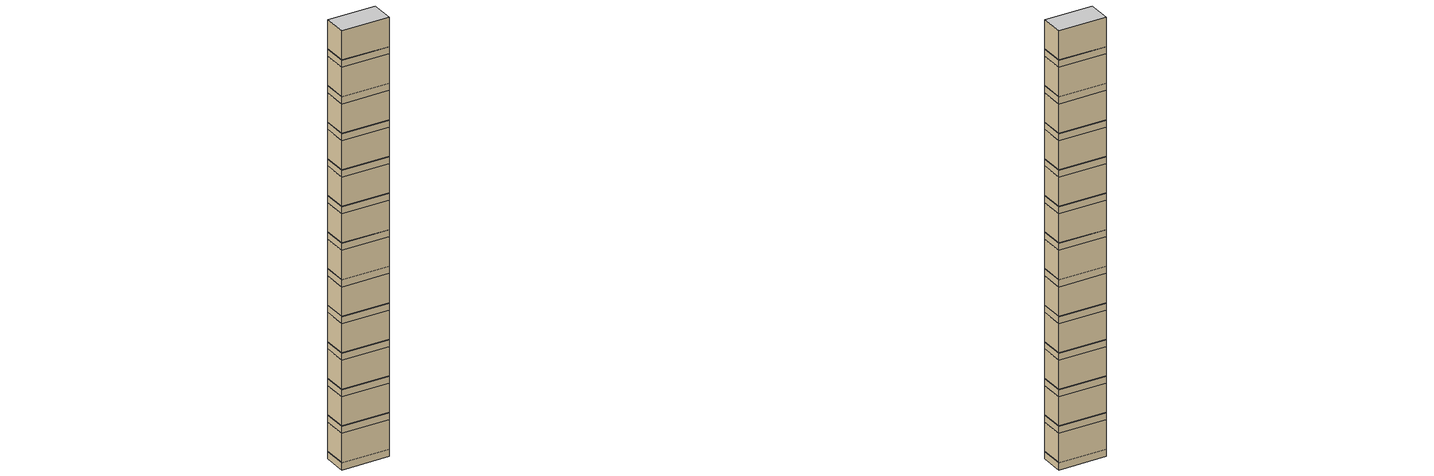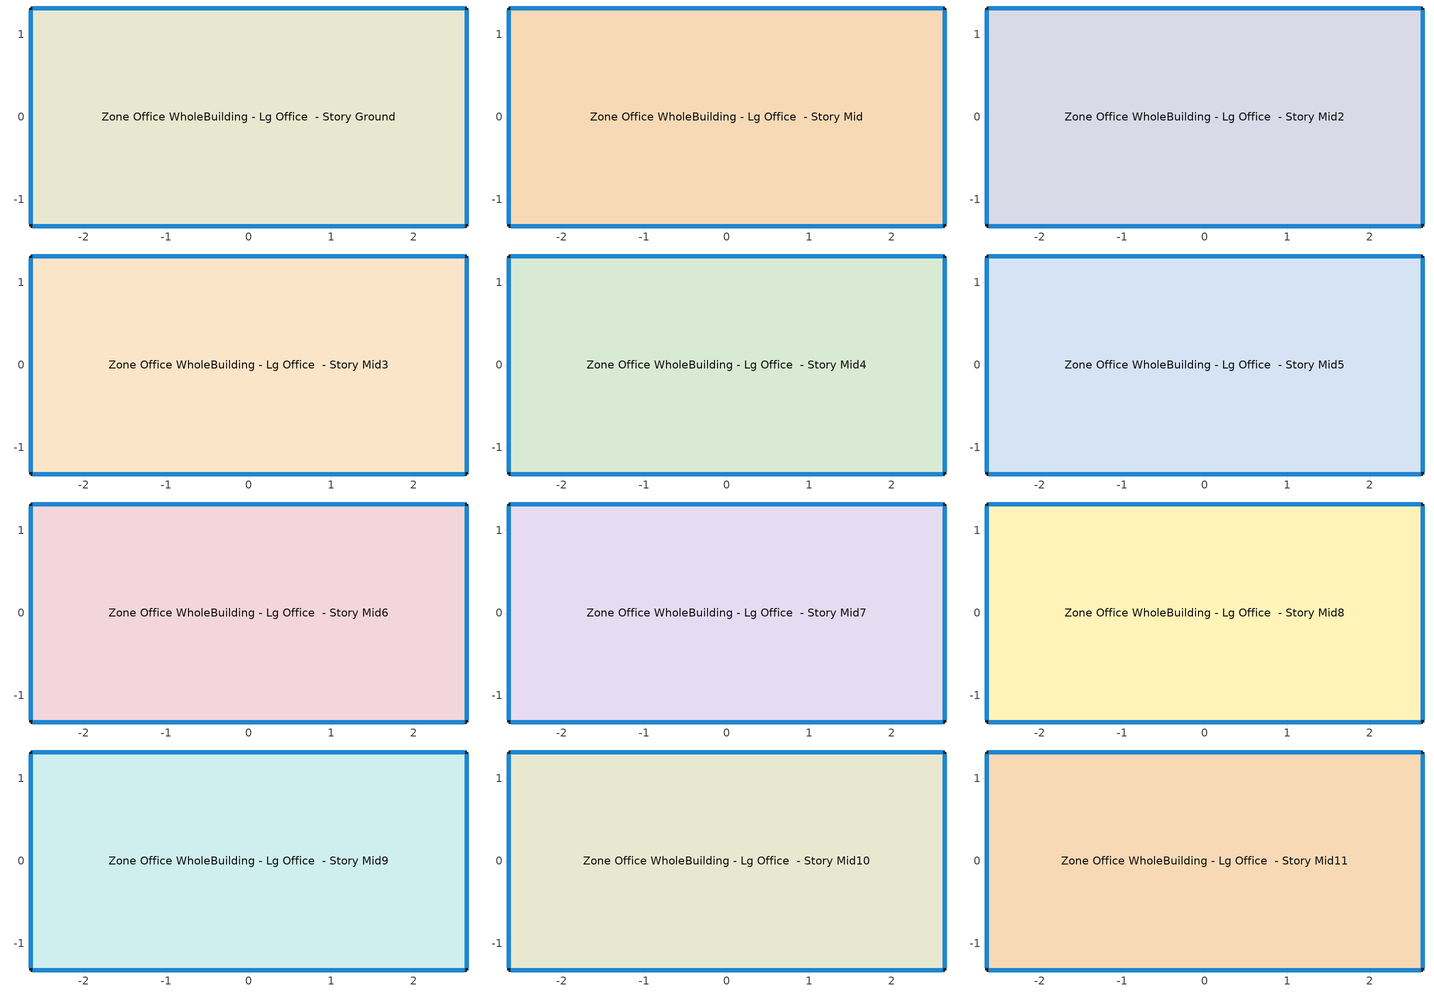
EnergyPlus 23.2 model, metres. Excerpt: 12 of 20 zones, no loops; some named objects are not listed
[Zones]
Zone Office WholeBuilding - Lg Office  - Story Ground
 floor ground (Foundation F 126 Perim 1584 Area 1394): -2.64,-1.32 -2.64,1.32 2.64,1.32 2.64,-1.32 z0
 wall outside (Typical Insulated Steel Framed Exterior Wall R-4.44): -2.64,1.32 -2.64,-1.32 2.64,-1.32 2.64,1.32 -2.64,1.32 z0:3.96
 window (Window U-0.91 SHGC 0.68): -2.64,1.29 -2.64,-1.29 / 2.61,1.32 -2.61,1.32 / 2.64,-1.29 2.64,1.29 / -2.61,-1.32 2.61,-1.32 z0.76:0.8
 ceiling adiabatic (Typical Interior Ceiling): 2.64,-1.32 2.64,1.32 -2.64,1.32 -2.64,-1.32 z3.96
Zone Office WholeBuilding - Lg Office  - Story Mid
 floor adiabatic (Typical Interior Floor): -2.64,-1.32 -2.64,1.32 2.64,1.32 2.64,-1.32 z3.96
 wall outside (Typical Insulated Steel Framed Exterior Wall R-4.44): 2.64,-1.32 2.64,1.32 -2.64,1.32 -2.64,-1.32 2.64,-1.32 z3.96:7.92
 window (Window U-0.91 SHGC 0.68): 2.64,-1.29 2.64,1.29 / -2.61,-1.32 2.61,-1.32 / -2.64,1.29 -2.64,-1.29 / 2.61,1.32 -2.61,1.32 z4.72:4.76
 ceiling adiabatic (Typical Interior Ceiling): 2.64,-1.32 2.64,1.32 -2.64,1.32 -2.64,-1.32 z7.92
Zone Office WholeBuilding - Lg Office  - Story Mid2
 floor adiabatic (Typical Interior Floor): -2.64,-1.32 -2.64,1.32 2.64,1.32 2.64,-1.32 z7.92
 wall outside (Typical Insulated Steel Framed Exterior Wall R-4.44): -2.64,1.32 -2.64,-1.32 2.64,-1.32 2.64,1.32 -2.64,1.32 z7.92:11.89
 window (Window U-0.91 SHGC 0.68): -2.64,1.29 -2.64,-1.29 / 2.61,1.32 -2.61,1.32 / 2.64,-1.29 2.64,1.29 / -2.61,-1.32 2.61,-1.32 z8.69:8.73
 ceiling adiabatic (Typical Interior Ceiling): 2.64,-1.32 2.64,1.32 -2.64,1.32 -2.64,-1.32 z11.89
Zone Office WholeBuilding - Lg Office  - Story Mid3
 floor adiabatic (Typical Interior Floor): -2.64,-1.32 -2.64,1.32 2.64,1.32 2.64,-1.32 z11.89
 wall outside (Typical Insulated Steel Framed Exterior Wall R-4.44): -2.64,1.32 -2.64,-1.32 2.64,-1.32 2.64,1.32 -2.64,1.32 z11.89:15.85
 window (Window U-0.91 SHGC 0.68): -2.64,1.29 -2.64,-1.29 / 2.61,1.32 -2.61,1.32 / 2.64,-1.29 2.64,1.29 / -2.61,-1.32 2.61,-1.32 z12.65:12.69
 ceiling adiabatic (Typical Interior Ceiling): 2.64,-1.32 2.64,1.32 -2.64,1.32 -2.64,-1.32 z15.85
Zone Office WholeBuilding - Lg Office  - Story Mid4
 floor adiabatic (Typical Interior Floor): -2.64,-1.32 -2.64,1.32 2.64,1.32 2.64,-1.32 z15.85
 wall outside (Typical Insulated Steel Framed Exterior Wall R-4.44): -2.64,1.32 -2.64,-1.32 2.64,-1.32 2.64,1.32 -2.64,1.32 z15.85:19.81
 window (Window U-0.91 SHGC 0.68): -2.64,1.29 -2.64,-1.29 / 2.61,1.32 -2.61,1.32 / 2.64,-1.29 2.64,1.29 / -2.61,-1.32 2.61,-1.32 z16.61:16.65
 ceiling adiabatic (Typical Interior Ceiling): 2.64,-1.32 2.64,1.32 -2.64,1.32 -2.64,-1.32 z19.81
Zone Office WholeBuilding - Lg Office  - Story Mid5
 floor adiabatic (Typical Interior Floor): -2.64,-1.32 -2.64,1.32 2.64,1.32 2.64,-1.32 z19.81
 wall outside (Typical Insulated Steel Framed Exterior Wall R-4.44): -2.64,1.32 -2.64,-1.32 2.64,-1.32 2.64,1.32 -2.64,1.32 z19.81:23.77
 window (Window U-0.91 SHGC 0.68): -2.64,1.29 -2.64,-1.29 / 2.61,1.32 -2.61,1.32 / 2.64,-1.29 2.64,1.29 / -2.61,-1.32 2.61,-1.32 z20.57:20.61
 ceiling adiabatic (Typical Interior Ceiling): 2.64,-1.32 2.64,1.32 -2.64,1.32 -2.64,-1.32 z23.77
Zone Office WholeBuilding - Lg Office  - Story Mid6
 floor adiabatic (Typical Interior Floor): -2.64,-1.32 -2.64,1.32 2.64,1.32 2.64,-1.32 z23.77
 wall outside (Typical Insulated Steel Framed Exterior Wall R-4.44): -2.64,1.32 -2.64,-1.32 2.64,-1.32 2.64,1.32 -2.64,1.32 z23.77:27.74
 window (Window U-0.91 SHGC 0.68): -2.64,1.29 -2.64,-1.29 / 2.61,1.32 -2.61,1.32 / 2.64,-1.29 2.64,1.29 / -2.61,-1.32 2.61,-1.32 z24.54:24.58
 ceiling adiabatic (Typical Interior Ceiling): 2.64,-1.32 2.64,1.32 -2.64,1.32 -2.64,-1.32 z27.74
Zone Office WholeBuilding - Lg Office  - Story Mid7
 floor adiabatic (Typical Interior Floor): -2.64,-1.32 -2.64,1.32 2.64,1.32 2.64,-1.32 z27.74
 wall outside (Typical Insulated Steel Framed Exterior Wall R-4.44): -2.64,1.32 -2.64,-1.32 2.64,-1.32 2.64,1.32 -2.64,1.32 z27.74:31.7
 window (Window U-0.91 SHGC 0.68): -2.64,1.29 -2.64,-1.29 / 2.61,1.32 -2.61,1.32 / 2.64,-1.29 2.64,1.29 / -2.61,-1.32 2.61,-1.32 z28.5:28.54
 ceiling adiabatic (Typical Interior Ceiling): 2.64,-1.32 2.64,1.32 -2.64,1.32 -2.64,-1.32 z31.7
Zone Office WholeBuilding - Lg Office  - Story Mid8
 floor adiabatic (Typical Interior Floor): -2.64,-1.32 -2.64,1.32 2.64,1.32 2.64,-1.32 z31.7
 wall outside (Typical Insulated Steel Framed Exterior Wall R-4.44): -2.64,1.32 -2.64,-1.32 2.64,-1.32 2.64,1.32 -2.64,1.32 z31.7:35.66
 window (Window U-0.91 SHGC 0.68): -2.64,1.29 -2.64,-1.29 / 2.61,1.32 -2.61,1.32 / 2.64,-1.29 2.64,1.29 / -2.61,-1.32 2.61,-1.32 z32.46:32.5
 ceiling adiabatic (Typical Interior Ceiling): 2.64,-1.32 2.64,1.32 -2.64,1.32 -2.64,-1.32 z35.66
Zone Office WholeBuilding - Lg Office  - Story Mid9
 floor adiabatic (Typical Interior Floor): -2.64,-1.32 -2.64,1.32 2.64,1.32 2.64,-1.32 z35.66
 wall outside (Typical Insulated Steel Framed Exterior Wall R-4.44): -2.64,1.32 -2.64,-1.32 2.64,-1.32 2.64,1.32 -2.64,1.32 z35.66:39.62
 window (Window U-0.91 SHGC 0.68): -2.64,1.29 -2.64,-1.29 / 2.61,1.32 -2.61,1.32 / 2.64,-1.29 2.64,1.29 / -2.61,-1.32 2.61,-1.32 z36.42:36.46
 ceiling adiabatic (Typical Interior Ceiling): 2.64,-1.32 2.64,1.32 -2.64,1.32 -2.64,-1.32 z39.62
Zone Office WholeBuilding - Lg Office  - Story Mid10
 floor adiabatic (Typical Interior Floor): -2.64,-1.32 -2.64,1.32 2.64,1.32 2.64,-1.32 z39.62
 wall outside (Typical Insulated Steel Framed Exterior Wall R-4.44): -2.64,1.32 -2.64,-1.32 2.64,-1.32 2.64,1.32 -2.64,1.32 z39.62:43.59
 window (Window U-0.91 SHGC 0.68): -2.64,1.29 -2.64,-1.29 / 2.61,1.32 -2.61,1.32 / 2.64,-1.29 2.64,1.29 / -2.61,-1.32 2.61,-1.32 z40.39:40.43
 ceiling adiabatic (Typical Interior Ceiling): 2.64,-1.32 2.64,1.32 -2.64,1.32 -2.64,-1.32 z43.59
Zone Office WholeBuilding - Lg Office  - Story Mid11
 floor adiabatic (Typical Interior Floor): -2.64,-1.32 -2.64,1.32 2.64,1.32 2.64,-1.32 z43.59
 wall outside (Typical Insulated Steel Framed Exterior Wall R-4.44): -2.64,1.32 -2.64,-1.32 2.64,-1.32 2.64,1.32 -2.64,1.32 z43.59:47.55
 window (Window U-0.91 SHGC 0.68): -2.64,1.29 -2.64,-1.29 / 2.61,1.32 -2.61,1.32 / 2.64,-1.29 2.64,1.29 / -2.61,-1.32 2.61,-1.32 z44.35:44.39
 ceiling adiabatic (Typical Interior Ceiling): 2.64,-1.32 2.64,1.32 -2.64,1.32 -2.64,-1.32 z47.55
[Building]
ComStock DOE Ref Pre-1980|LargeOffice: North Axis {deg}=90; Terrain=City
[Site:Location]
Oconee Co Rgnl_SC_USA: Latitude {deg}=34.67; Longitude {deg}=-82.89; Time Zone {hr}=-5; Elevation {m}=272
[Site:GroundTemperature:FCfactorMethod]
January Ground Temperature {C}=16; February Ground Temperature {C}=11.9; March Ground Temperature {C}=7.7; April Ground Temperature {C}=4; May Ground Temperature {C}=7.9; June Ground Temperature {C}=13.8; July Ground Temperature {C}=17.2; August Ground Temperature {C}=20.8; September Ground Temperature {C}=24.8; October Ground Temperature {C}=26.1; November Ground Temperature {C}=26.5; December Ground Temperature {C}=22.5
[Site:WaterMainsTemperature]
Calculation Method=Correlation; Annual Average Outdoor Air Temperature {C}=16.3792; Maximum Difference In Monthly Average Outdoor Air Temperatures {deltaC}=21.23
[SizingPeriod:DesignDay] Month=7; Day of Month=21; Day Type=SummerDesignDay; Daily Dry-Bulb Temperature Range {deltaC}=9.9; Dry-Bulb Temperature Range Modifier Type=DefaultMultipliers; Barometric Pressure {Pa}=98100; Wind Speed {m/s}=2.8; Wind Direction {deg}=260; Rain Indicator=No; Snow Indicator=No; Daylight Saving Time Indicator=No; Solar Model Indicator=ASHRAETau; ASHRAE Clear Sky Optical Depth for Beam Irradiance (taub)=0.456; ASHRAE Clear Sky Optical Depth for Diffuse Irradiance (taud)=2.141; Begin Environment Reset Mode=FullResetAtBeginEnvironment
Name | Maximum Dry-Bulb Temperature {C} | Humidity Condition Type | Wetbulb or DewPoint at Maximum Dry-Bulb {C}
Oconee Co Rgnl Ann Clg .4% Condns DB=>MWB 1 | 34.1 | Wetbulb | 22.8
Oconee Co Rgnl Ann Clg .4% Condns WB=>MDB 1 | 31.3 | Wetbulb | 25.2
Oconee Co Rgnl Ann Clg 1% Condns DB=>MWB 1 | 33 | Wetbulb | 22.9
Oconee Co Rgnl Ann Clg 2% Condns DP=>MDB 1 | 26.5 | Dewpoint | 22.5
[Material] Thermal Absorptance=0.9; Solar Absorptance=0.7; Visible Absorptance=0.7
Name | Roughness | Thickness {m} | Conductivity {W/m-K} | Density {kg/m3} | Specific Heat {J/kg-K}
100mm Normalweight concrete floor | MediumRough | 0.1016 | 2.31045 | 2322 | 832.557
25mm Stucco | Smooth | 0.0254 | 0.72 | 1856 | 840
5/8 in. Gypsum Board | MediumSmooth | 0.0159 | 0.16 | 800 | 1090
Std Wood 6inch 1 | MediumSmooth | 0.15 | 0.12 | 540 | 1210
[Material:NoMass] Roughness=Smooth; Thermal Absorptance=0.9; Solar Absorptance=0.7
Name | Thermal Resistance {m2-K/W} | Visible Absorptance
CP02 CARPET PAD | 0.21648 | 0.8
Typical Insulation R-2.27 | 0.39899 | 0.7
[WindowMaterial:SimpleGlazingSystem]
Simple Glazing Single - No LowE - Clear - Wood: U-Factor {W/m2-K}=5.16722; Solar Heat Gain Coefficient=0.683; Visible Transmittance=0.723
[Construction]
InteriorFurnishings 1: Std Wood 6inch 1
Typical Insulated Steel Framed Exterior Wall R-4.44: 25mm Stucco, 5/8 in. Gypsum Board, Typical Insulation R-2.27, 5/8 in. Gypsum Board
Typical Interior Ceiling: CP02 CARPET PAD, 100mm Normalweight concrete floor
Typical Interior Floor: 100mm Normalweight concrete floor, CP02 CARPET PAD
Window U-0.91 SHGC 0.68: Simple Glazing Single - No LowE - Clear - Wood
[Construction:FfactorGroundFloor]
Foundation F 126 Perim 1584 Area 1394: F-Factor {W/m-K}=1.26344; Area {m2}=13.9355; PerimeterExposed {m}=15.8379
[Zone] Multiplier=1; Part of Total Floor Area=Yes
Zone Office WholeBuilding - Lg Office  - Story Ground; Zone Office WholeBuilding - Lg Office  - Story Mid; Zone Office WholeBuilding - Lg Office  - Story Mid10; Zone Office WholeBuilding - Lg Office  - Story Mid11; Zone Office WholeBuilding - Lg Office  - Story Mid2; Zone Office WholeBuilding - Lg Office  - Story Mid3; Zone Office WholeBuilding - Lg Office  - Story Mid4; Zone Office WholeBuilding - Lg Office  - Story Mid5; Zone Office WholeBuilding - Lg Office  - Story Mid6; Zone Office WholeBuilding - Lg Office  - Story Mid7; Zone Office WholeBuilding - Lg Office  - Story Mid8; Zone Office WholeBuilding - Lg Office  - Story Mid9
[Space] Space Type=Office WholeBuilding - Lg Office - ComStock DOE Ref Pre-1980
Name | Zone
Office WholeBuilding - Lg Office  - Story Ground | Zone Office WholeBuilding - Lg Office  - Story Ground
Office WholeBuilding - Lg Office  - Story Mid | Zone Office WholeBuilding - Lg Office  - Story Mid
Office WholeBuilding - Lg Office  - Story Mid10 | Zone Office WholeBuilding - Lg Office  - Story Mid10
Office WholeBuilding - Lg Office  - Story Mid11 | Zone Office WholeBuilding - Lg Office  - Story Mid11
Office WholeBuilding - Lg Office  - Story Mid2 | Zone Office WholeBuilding - Lg Office  - Story Mid2
Office WholeBuilding - Lg Office  - Story Mid3 | Zone Office WholeBuilding - Lg Office  - Story Mid3
Office WholeBuilding - Lg Office  - Story Mid4 | Zone Office WholeBuilding - Lg Office  - Story Mid4
Office WholeBuilding - Lg Office  - Story Mid5 | Zone Office WholeBuilding - Lg Office  - Story Mid5
Office WholeBuilding - Lg Office  - Story Mid6 | Zone Office WholeBuilding - Lg Office  - Story Mid6
Office WholeBuilding - Lg Office  - Story Mid7 | Zone Office WholeBuilding - Lg Office  - Story Mid7
Office WholeBuilding - Lg Office  - Story Mid8 | Zone Office WholeBuilding - Lg Office  - Story Mid8
Office WholeBuilding - Lg Office  - Story Mid9 | Zone Office WholeBuilding - Lg Office  - Story Mid9
[SpaceList]
Office WholeBuilding - Lg Office - ComStock DOE Ref Pre-1980: Office WholeBuilding - Lg Office  - Story Mid, Office WholeBuilding - Lg Office  - Story Mid3, Office WholeBuilding - Lg Office  - Story Mid4, Office WholeBuilding - Lg Office  - Story Mid5, Office WholeBuilding - Lg Office  - Story Mid16, Office WholeBuilding - Lg Office  - Story Ground, Office WholeBuilding - Lg Office  - Story Mid18, Office WholeBuilding - Lg Office  - Story Mid17, Office WholeBuilding - Lg Office  - Story Mid2, Office WholeBuilding - Lg Office  - Story Mid11, Office WholeBuilding - Lg Office  - Story Mid15, Office WholeBuilding - Lg Office  - Story Mid14, Office WholeBuilding - Lg Office  - Story Mid13, Office WholeBuilding - Lg Office  - Story Mid12, Office WholeBuilding - Lg Office  - Story Mid10, Office WholeBuilding - Lg Office  - Story Mid9, Office WholeBuilding - Lg Office  - Story Mid8, Office WholeBuilding - Lg Office  - Story Mid6, Office WholeBuilding - Lg Office  - Story Top, Office WholeBuilding - Lg Office  - Story Mid7
[Lights] Zone or ZoneList or Space or SpaceList=Office WholeBuilding - Lg Office - ComStock DOE Ref Pre-1980; Schedule=Office BLDG_LIGHT_EndUseData BPR Adjusted; Design Level Calculation Method=Watts/Area; Return Air Fraction=0; Fraction Visible=0.2; Fraction Replaceable=1
Name | Watts per Zone Floor Area {W/m2} | Fraction Radiant
Office WholeBuilding - Lg Office - ComStock DOE Ref Pre-1980 General Lighting | 4.61388 | 0.365
Office WholeBuilding - Lg Office - ComStock DOE Ref Pre-1980 Wall Wash Lighting | 1.07152 | 0.165
[People]
Office WholeBuilding - Lg Office People: Zone or ZoneList or Space or SpaceList=Office WholeBuilding - Lg Office - ComStock DOE Ref Pre-1980; Number of People Schedule=Large Office Bldg Occ; Number of People Calculation Method=People/Area; People per Floor Area {person/m2}=0.0538196; Fraction Radiant=0.3; Activity Level Schedule=Large Office Activity; Work Efficiency Schedule=Work Efficiency Schedule; Clothing Insulation Schedule=Clothing Schedule; Air Velocity Schedule=Air Velocity Schedule
[ElectricEquipment] Fraction Latent=0
Name | Zone or ZoneList or Space or SpaceList | Schedule | Design Level Calculation Method | Watts per Zone Floor Area {W/m2} | Fraction Radiant | Fraction Lost | Design Level {W}
Office WholeBuilding - Lg Office Elec Equip | Office WholeBuilding - Lg Office - ComStock DOE Ref Pre-1980 | Office BLDG_EQUIP_EndUseData BPR Adjusted | Watts/Area | 10.7639 | 0.5 | 0
2 Elevator Lift Motors | Office WholeBuilding - Lg Office  - Story Ground | Elevator Schedule 1 | EquipmentLevel |  | 0 | 1 | 37074
[InternalMass] Construction=InteriorFurnishings 1; Surface Area {m2}=27.8709
Name | Zone or ZoneList | Space or SpaceList
Office WholeBuilding - Lg Office  - Story Ground Mass | Zone Office WholeBuilding - Lg Office  - Story Ground | Office WholeBuilding - Lg Office  - Story Ground
Office WholeBuilding - Lg Office  - Story Mid Mass | Zone Office WholeBuilding - Lg Office  - Story Mid | Office WholeBuilding - Lg Office  - Story Mid
Office WholeBuilding - Lg Office  - Story Mid10 Mass | Zone Office WholeBuilding - Lg Office  - Story Mid10 | Office WholeBuilding - Lg Office  - Story Mid10
Office WholeBuilding - Lg Office  - Story Mid11 Mass | Zone Office WholeBuilding - Lg Office  - Story Mid11 | Office WholeBuilding - Lg Office  - Story Mid11
Office WholeBuilding - Lg Office  - Story Mid2 Mass | Zone Office WholeBuilding - Lg Office  - Story Mid2 | Office WholeBuilding - Lg Office  - Story Mid2
Office WholeBuilding - Lg Office  - Story Mid3 Mass | Zone Office WholeBuilding - Lg Office  - Story Mid3 | Office WholeBuilding - Lg Office  - Story Mid3
Office WholeBuilding - Lg Office  - Story Mid4 Mass | Zone Office WholeBuilding - Lg Office  - Story Mid4 | Office WholeBuilding - Lg Office  - Story Mid4
Office WholeBuilding - Lg Office  - Story Mid5 Mass | Zone Office WholeBuilding - Lg Office  - Story Mid5 | Office WholeBuilding - Lg Office  - Story Mid5
Office WholeBuilding - Lg Office  - Story Mid6 Mass | Zone Office WholeBuilding - Lg Office  - Story Mid6 | Office WholeBuilding - Lg Office  - Story Mid6
Office WholeBuilding - Lg Office  - Story Mid7 Mass | Zone Office WholeBuilding - Lg Office  - Story Mid7 | Office WholeBuilding - Lg Office  - Story Mid7
Office WholeBuilding - Lg Office  - Story Mid8 Mass | Zone Office WholeBuilding - Lg Office  - Story Mid8 | Office WholeBuilding - Lg Office  - Story Mid8
Office WholeBuilding - Lg Office  - Story Mid9 Mass | Zone Office WholeBuilding - Lg Office  - Story Mid9 | Office WholeBuilding - Lg Office  - Story Mid9
[ZoneInfiltration:DesignFlowRate] Design Flow Rate Calculation Method=Flow/ExteriorArea; Flow Rate per Exterior Surface Area {m3/s-m2}=0.00309962; Velocity Term Coefficient=0
Name | Zone or ZoneList or Space or SpaceList | Schedule | Constant Term Coefficient | Temperature Term Coefficient | Velocity Squared Term Coefficient
Office WholeBuilding - Lg Office  - Story Ground HVAC Off Infiltration | Office WholeBuilding - Lg Office  - Story Ground | Infiltration HVAC Off Schedule | 0 | 0.0179 | 0.1473
Office WholeBuilding - Lg Office  - Story Ground HVAC On Infiltration | Office WholeBuilding - Lg Office  - Story Ground | Infiltration HVAC On Schedule | 0.0209 | 0.0064 | 0.1297
Office WholeBuilding - Lg Office  - Story Mid HVAC Off Infiltration | Office WholeBuilding - Lg Office  - Story Mid | Infiltration HVAC Off Schedule | 0 | 0.0179 | 0.1473
Office WholeBuilding - Lg Office  - Story Mid HVAC On Infiltration | Office WholeBuilding - Lg Office  - Story Mid | Infiltration HVAC On Schedule | 0.0209 | 0.0064 | 0.1297
Office WholeBuilding - Lg Office  - Story Mid10 HVAC Off Infiltration | Office WholeBuilding - Lg Office  - Story Mid10 | Infiltration HVAC Off Schedule | 0 | 0.0179 | 0.1473
Office WholeBuilding - Lg Office  - Story Mid10 HVAC On Infiltration | Office WholeBuilding - Lg Office  - Story Mid10 | Infiltration HVAC On Schedule | 0.0209 | 0.0064 | 0.1297
Office WholeBuilding - Lg Office  - Story Mid11 HVAC Off Infiltration | Office WholeBuilding - Lg Office  - Story Mid11 | Infiltration HVAC Off Schedule | 0 | 0.0179 | 0.1473
Office WholeBuilding - Lg Office  - Story Mid11 HVAC On Infiltration | Office WholeBuilding - Lg Office  - Story Mid11 | Infiltration HVAC On Schedule | 0.0209 | 0.0064 | 0.1297
Office WholeBuilding - Lg Office  - Story Mid2 HVAC Off Infiltration | Office WholeBuilding - Lg Office  - Story Mid2 | Infiltration HVAC Off Schedule | 0 | 0.0179 | 0.1473
Office WholeBuilding - Lg Office  - Story Mid2 HVAC On Infiltration | Office WholeBuilding - Lg Office  - Story Mid2 | Infiltration HVAC On Schedule | 0.0209 | 0.0064 | 0.1297
Office WholeBuilding - Lg Office  - Story Mid3 HVAC Off Infiltration | Office WholeBuilding - Lg Office  - Story Mid3 | Infiltration HVAC Off Schedule | 0 | 0.0179 | 0.1473
Office WholeBuilding - Lg Office  - Story Mid3 HVAC On Infiltration | Office WholeBuilding - Lg Office  - Story Mid3 | Infiltration HVAC On Schedule | 0.0209 | 0.0064 | 0.1297
Office WholeBuilding - Lg Office  - Story Mid4 HVAC Off Infiltration | Office WholeBuilding - Lg Office  - Story Mid4 | Infiltration HVAC Off Schedule | 0 | 0.0179 | 0.1473
Office WholeBuilding - Lg Office  - Story Mid4 HVAC On Infiltration | Office WholeBuilding - Lg Office  - Story Mid4 | Infiltration HVAC On Schedule | 0.0209 | 0.0064 | 0.1297
Office WholeBuilding - Lg Office  - Story Mid5 HVAC Off Infiltration | Office WholeBuilding - Lg Office  - Story Mid5 | Infiltration HVAC Off Schedule | 0 | 0.0179 | 0.1473
Office WholeBuilding - Lg Office  - Story Mid5 HVAC On Infiltration | Office WholeBuilding - Lg Office  - Story Mid5 | Infiltration HVAC On Schedule | 0.0209 | 0.0064 | 0.1297
Office WholeBuilding - Lg Office  - Story Mid6 HVAC Off Infiltration | Office WholeBuilding - Lg Office  - Story Mid6 | Infiltration HVAC Off Schedule | 0 | 0.0179 | 0.1473
Office WholeBuilding - Lg Office  - Story Mid6 HVAC On Infiltration | Office WholeBuilding - Lg Office  - Story Mid6 | Infiltration HVAC On Schedule | 0.0209 | 0.0064 | 0.1297
Office WholeBuilding - Lg Office  - Story Mid7 HVAC Off Infiltration | Office WholeBuilding - Lg Office  - Story Mid7 | Infiltration HVAC Off Schedule | 0 | 0.0179 | 0.1473
Office WholeBuilding - Lg Office  - Story Mid7 HVAC On Infiltration | Office WholeBuilding - Lg Office  - Story Mid7 | Infiltration HVAC On Schedule | 0.0209 | 0.0064 | 0.1297
Office WholeBuilding - Lg Office  - Story Mid8 HVAC Off Infiltration | Office WholeBuilding - Lg Office  - Story Mid8 | Infiltration HVAC Off Schedule | 0 | 0.0179 | 0.1473
Office WholeBuilding - Lg Office  - Story Mid8 HVAC On Infiltration | Office WholeBuilding - Lg Office  - Story Mid8 | Infiltration HVAC On Schedule | 0.0209 | 0.0064 | 0.1297
Office WholeBuilding - Lg Office  - Story Mid9 HVAC Off Infiltration | Office WholeBuilding - Lg Office  - Story Mid9 | Infiltration HVAC Off Schedule | 0 | 0.0179 | 0.1473
Office WholeBuilding - Lg Office  - Story Mid9 HVAC On Infiltration | Office WholeBuilding - Lg Office  - Story Mid9 | Infiltration HVAC On Schedule | 0.0209 | 0.0064 | 0.1297
[AvailabilityManager:NightCycle] Applicability Schedule=Always On Discrete; Control Type=CycleOnAny; Thermostat Tolerance {deltaC}=1; Cycling Run Time Control Type=FixedRunTime; Cycling Run Time {s}=1800
Name | Fan Schedule
Availability Manager Night Cycle 1 | 1 Zone VAV_constant_night_fan_schedule
Availability Manager Night Cycle 2 | 1 Zone VAV 1_constant_night_fan_schedule
Availability Manager Night Cycle 11 | 1 Zone VAV 10_constant_night_fan_schedule
Availability Manager Night Cycle 12 | 1 Zone VAV 11_constant_night_fan_schedule
Availability Manager Night Cycle 13 | 1 Zone VAV 12_constant_night_fan_schedule
Availability Manager Night Cycle 14 | 1 Zone VAV 13_constant_night_fan_schedule
Availability Manager Night Cycle 15 | 1 Zone VAV 14_constant_night_fan_schedule
Availability Manager Night Cycle 16 | 1 Zone VAV 15_constant_night_fan_schedule
Availability Manager Night Cycle 17 | 1 Zone VAV 16_constant_night_fan_schedule
Availability Manager Night Cycle 18 | 1 Zone VAV 17_constant_night_fan_schedule
Availability Manager Night Cycle 19 | 1 Zone VAV 18_constant_night_fan_schedule
Availability Manager Night Cycle 20 | 1 Zone VAV 19_constant_night_fan_schedule
Availability Manager Night Cycle 3 | 1 Zone VAV 2_constant_night_fan_schedule
Availability Manager Night Cycle 4 | 1 Zone VAV 3_constant_night_fan_schedule
Availability Manager Night Cycle 5 | 1 Zone VAV 4_constant_night_fan_schedule
Availability Manager Night Cycle 6 | 1 Zone VAV 5_constant_night_fan_schedule
Availability Manager Night Cycle 7 | 1 Zone VAV 6_constant_night_fan_schedule
Availability Manager Night Cycle 8 | 1 Zone VAV 7_constant_night_fan_schedule
Availability Manager Night Cycle 9 | 1 Zone VAV 8_constant_night_fan_schedule
Availability Manager Night Cycle 10 | 1 Zone VAV 9_constant_night_fan_schedule
[AvailabilityManager:Scheduled] Schedule=Always On Discrete
1 Zone VAV OA System Availability Manager; 1 Zone VAV 1 OA System Availability Manager; 1 Zone VAV 10 OA System Availability Manager; 1 Zone VAV 11 OA System Availability Manager; 1 Zone VAV 12 OA System Availability Manager; 1 Zone VAV 13 OA System Availability Manager; 1 Zone VAV 14 OA System Availability Manager; 1 Zone VAV 15 OA System Availability Manager; 1 Zone VAV 16 OA System Availability Manager; 1 Zone VAV 17 OA System Availability Manager; 1 Zone VAV 18 OA System Availability Manager; 1 Zone VAV 19 OA System Availability Manager; 1 Zone VAV 2 OA System Availability Manager; 1 Zone VAV 3 OA System Availability Manager; 1 Zone VAV 4 OA System Availability Manager; 1 Zone VAV 5 OA System Availability Manager; 1 Zone VAV 6 OA System Availability Manager; 1 Zone VAV 7 OA System Availability Manager; 1 Zone VAV 8 OA System Availability Manager; 1 Zone VAV 9 OA System Availability Manager
[Exterior:Lights] Schedule=Always On Discrete; Control Option=AstronomicalClock
Name | Design Level {W}
Building Facades | 168.875
Main Entries | 240
Other Doors | 3
Parking Areas and Drives | 241.782
[Schedule:Day:Interval]
Office BLDG_LIGHT_EndUseData Default 1: No, 00:15, 0, 00:30, 0.198452, 00:45, 0.220367, 01:00, 0.242281, 01:15, 0.264196, 01:30, 0.28611, 01:45, 0.308025, 02:00, 0.329939, 02:15, 0.351854, 02:30, 0.373768, 02:45, 0.395683, 03:00, 0.417597, 03:15, 0.439512, 03:30, 0.461427, 03:45, 0.483341, 04:00, 0.505256, 04:15, 0.52717, 04:30, 0.587714, 04:45, 0.648258, 05:00, 0.708802, 05:15, 0.769347, 05:30, 0.787731, 05:45, 0.806116, 06:00, 0.824501, 06:15, 0.842886, 06:30, 0.843455, 06:45, 0.844025, 07:00, 0.844594, 07:15, 0.845163, 07:30, 0.845732, 07:45, 0.846301, 08:00, 0.84687, 08:15, 0.847439, 08:30, 0.848008, 08:45, 0.848577, 09:00, 0.849146, 09:15, 0.849715, 09:22, 0.85, 09:37, 0.841596, 09:52, 0.833193, 10:07, 0.824789, 10:22, 0.816386, 10:37, 0.803307, 10:52, 0.790227, 11:07, 0.777148, 11:22, 0.764069, 11:37, 0.770398, 11:52, 0.776728, 12:07, 0.783058, 12:22, 0.789387, 12:37, 0.782314, 12:52, 0.775241, 13:07, 0.768168, 13:22, 0.761094, 13:37, 0.730046, 13:52, 0.698997, 14:07, 0.667949, 14:22, 0.6369, 14:37, 0.607807, 14:52, 0.578714, 15:07, 0.549621, 15:22, 0.520527, 15:37, 0.491434, 15:52, 0.462341, 16:07, 0.433248, 16:22, 0.404155, 16:37, 0.375062, 16:52, 0.345968, 17:07, 0.316875, 17:22, 0.287782, 17:30, 0.273235, 17:45, 0.230117, 18:00, 0.186998, 18:15, 0.14388, 18:30, 0.100762, 18:45, 0.089242, 19:00, 0.0777226, 19:15, 0.0662031, 19:30, 0.0546836, 19:45, 0.0533384, 20:00, 0.0519933, 20:15, 0.0506481, 20:30, 0.049303, 20:45, 0.0495805, 21:00, 0.0498581, 21:15, 0.0501357, 21:30, 0.0504133, 21:45, 0.0502668, 22:00, 0.0501202, 22:15, 0.0499737, 22:30, 0.0498272, 22:45, 0.0412171, 23:00, 0.0326071, 23:15, 0.023997, 23:30, 0.0153869, 23:45, 0.0141773, 24:00, 0.0129677
Office BLDG_LIGHT_EndUseData Sat Day: Average, 00:15, 0.0188636, 00:30, 0.0144274, 00:45, 0.00999121, 01:00, 0.00555501, 01:15, 0.00572715, 01:30, 0.00589928, 01:45, 0.00607142, 02:00, 0.00624355, 02:15, 0.00468267, 02:30, 0.00312178, 02:45, 0.00156089, 03:00, 0, 03:15, 0.00121662, 03:30, 0.00243324, 03:45, 0.00364986, 04:00, 0.00486647, 04:15, 0.00396646, 04:30, 0.00306645, 04:45, 0.00216643, 05:00, 0.00126642, 05:15, 0.00155166, 05:30, 0.00183691, 05:45, 0.00212215, 06:00, 0.0024074, 06:15, 0.00623071, 06:30, 0.010054, 06:45, 0.0138773, 07:00, 0.0177006, 07:15, 0.015279, 07:30, 0.0128574, 07:45, 0.0104357, 08:00, 0.00801409, 08:15, 0.011362, 08:30, 0.0147099, 08:45, 0.0180578, 09:00, 0.0214057, 09:15, 0.0285694, 09:30, 0.035733, 09:45, 0.0428967, 10:00, 0.0500604, 10:15, 0.0561601, 10:30, 0.0622598, 10:45, 0.0683595, 11:00, 0.0744592, 11:15, 0.0805589, 11:30, 0.0866586, 11:37, 0.0897084, 13:37, 0.0897084, 13:52, 0.0882255, 14:07, 0.0867426, 14:22, 0.0852597, 14:37, 0.0837767, 14:52, 0.0822938, 15:07, 0.0808109, 15:15, 0.0800694, 15:30, 0.0736104, 15:45, 0.0671514, 16:00, 0.0606924, 16:15, 0.0542334, 16:30, 0.0531099, 16:45, 0.0519864, 17:00, 0.0508629, 17:15, 0.0497394, 17:30, 0.0496792, 17:45, 0.049619, 18:00, 0.0495588, 18:15, 0.0494986, 18:30, 0.0475955, 18:45, 0.0456923, 19:00, 0.0437892, 19:15, 0.041886, 19:30, 0.0423045, 19:45, 0.042723, 20:00, 0.0431415, 20:15, 0.04356, 20:30, 0.0431806, 20:45, 0.0428012, 21:00, 0.0424217, 21:15, 0.0420423, 21:30, 0.0420005, 21:45, 0.0419588, 22:00, 0.041917, 22:15, 0.0418753, 22:30, 0.0418815, 22:45, 0.0418877, 23:00, 0.0418939, 23:15, 0.0419001, 23:30, 0.0423427, 23:45, 0.0427853, 24:00, 0.0432279
Office BLDG_LIGHT_EndUseData Sun Day: Average, 00:15, 0.0578957, 00:30, 0.0596402, 00:45, 0.0613846, 01:00, 0.0631291, 01:15, 0.0550076, 01:30, 0.0468862, 01:45, 0.0387647, 02:00, 0.0306432, 02:15, 0.0340163, 02:30, 0.0373894, 02:45, 0.0407625, 03:00, 0.0441356, 03:15, 0.0486097, 03:30, 0.0530837, 03:45, 0.0575578, 04:00, 0.0620318, 04:15, 0.0622894, 04:30, 0.062547, 04:45, 0.0628045, 05:00, 0.0630621, 05:15, 0.0631667, 05:30, 0.0632712, 05:45, 0.0633757, 06:00, 0.0634803, 06:15, 0.0634858, 06:30, 0.0634914, 06:45, 0.0634969, 07:00, 0.0635025, 07:15, 0.0493742, 07:30, 0.035246, 07:45, 0.0211177, 08:00, 0.00698945, 08:15, 0.00710725, 08:30, 0.00722505, 08:45, 0.00734285, 09:00, 0.00746065, 09:15, 0.00638082, 09:30, 0.00530099, 09:45, 0.00422115, 10:00, 0.00314132, 10:15, 0.00299211, 10:30, 0.0030785, 10:45, 0.00316489, 11:00, 0.00325127, 11:15, 0.00333766, 11:30, 0.00342405, 11:45, 0.00351043, 12:00, 0.00359682, 12:15, 0.0036832, 12:30, 0.00376959, 12:45, 0.00385598, 13:00, 0.00394236, 13:15, 0.00402875, 13:30, 0.00411514, 13:45, 0.00420152, 14:00, 0.00428791, 14:15, 0.0043743, 14:30, 0.00446068, 14:45, 0.00454707, 15:00, 0.00463346, 15:15, 0.00543842, 15:30, 0.00624339, 15:45, 0.00704835, 16:00, 0.00785331, 16:15, 0.00588999, 16:30, 0.00392666, 16:45, 0.00196333, 17:00, 0, 17:15, 0.000530099, 17:30, 0.0010602, 17:45, 0.0015903, 18:00, 0.00212039, 18:15, 0.00414262, 18:30, 0.00616485, 18:45, 0.00818708, 19:00, 0.0102093, 19:15, 0.0236635, 19:30, 0.0371177, 19:45, 0.0505719, 20:00, 0.0640261, 20:15, 0.063471, 20:30, 0.0629159, 20:45, 0.0623607, 21:00, 0.0618056, 21:15, 0.0618161, 21:30, 0.0618266, 21:45, 0.0618371, 22:00, 0.0618477, 22:15, 0.062328, 22:30, 0.0628083, 22:45, 0.0632886, 23:00, 0.0637689, 23:15, 0.0618645, 23:30, 0.0599601, 23:45, 0.0580556, 24:00, 0.0561512
Office BLDG_LIGHT_EndUseData Summer Design Day 1; Clothing Schedule Default Winter Clothes; Office BLDG_EQUIP_EndUseData Summer Design Day 1; 20 space(s) Occ Sch Summer Design Day 1; 20 space(s) Occ Sch Winter Design Day 1: No, 24:00, 1
Office BLDG_LIGHT_EndUseData Winter Design Day 1; Large Office Bldg Occ Winter Design Day; Work Efficiency Schedule Default; Office BLDG_EQUIP_EndUseData Winter Design Day 1: No, 24:00, 0
Large Office Bldg Occ Default: Average, 00:15, 0.01875, 00:30, 0.0125, 00:45, 0.00625, 01:00, 0, 01:15, 0, 01:30, 0.025, 01:45, 0.05, 02:00, 0.075, 02:15, 0.1, 02:30, 0.125, 02:45, 0.15, 03:00, 0.175, 03:15, 0.2, 03:30, 0.3875, 03:45, 0.575, 04:00, 0.7625, 04:15, 0.95, 09:22, 0.95, 09:37, 0.8375, 09:52, 0.725, 10:07, 0.6125, 10:22, 0.5, 10:37, 0.6125, 10:52, 0.725, 11:07, 0.8375, 11:22, 0.95, 14:22, 0.95, 14:37, 0.93, 14:52, 0.91, 15:07, 0.89, 15:22, 0.87, 15:37, 0.85, 15:52, 0.83, 16:07, 0.81, 16:22, 0.79, 16:37, 0.77, 16:52, 0.75, 17:07, 0.73, 17:22, 0.71, 17:30, 0.7, 17:45, 0.625, 18:00, 0.55, 18:15, 0.475, 18:30, 0.4, 19:00, 0.4, 19:15, 0.3625, 19:30, 0.325, 19:45, 0.2875, 20:00, 0.25, 20:15, 0.2125, 20:30, 0.175, 20:45, 0.1375, 21:00, 0.1, 21:15, 0.09375, 21:30, 0.0875, 21:45, 0.08125, 22:00, 0.075, 22:15, 0.06875, 22:30, 0.0625, 22:45, 0.05625, 23:00, 0.05, 23:15, 0.04375, 23:30, 0.0375, 23:45, 0.03125, 24:00, 0.025
Large Office Bldg Occ Sat Day: Average, 05:30, 0, 05:45, 0.0125, 06:00, 0.025, 06:15, 0.0375, 06:30, 0.05, 06:45, 0.0625, 07:00, 0.075, 07:15, 0.0875, 07:30, 0.1, 07:45, 0.15, 08:00, 0.2, 08:15, 0.25, 08:30, 0.3, 08:45, 0.35, 09:00, 0.4, 09:15, 0.45, 09:30, 0.5, 13:37, 0.5, 13:52, 0.472414, 14:07, 0.444828, 14:22, 0.417241, 14:37, 0.389655, 14:52, 0.362069, 15:07, 0.334483, 15:22, 0.306897, 15:37, 0.27931, 15:52, 0.251724, 16:07, 0.224138, 16:22, 0.196552, 16:37, 0.168966, 16:52, 0.141379, 17:07, 0.113793, 17:15, 0.1, 17:30, 0.0916667, 17:45, 0.0833333, 18:00, 0.075, 18:15, 0.0666667, 18:30, 0.0583333, 18:45, 0.05, 19:00, 0.0416667, 19:15, 0.0333333, 19:30, 0.025, 19:45, 0.0166667, 20:00, 0.00833333, 20:15, 0, 24:00, 0
Large Office Bldg Occ WntrDsn|Sun Day; 20 space(s) Occ Sch Sunday 1: Average, 08:30, 0, 24:00, 0
Large Office Bldg Occ Summer Design Day: No, 06:00, 0, 22:00, 1, 24:00, 0.05
Large Office Activity Default; autogen Large Office Activity 0_day_sch; autogen Large Office Activity 1_day_sch: Average, 24:00, 120
Large Office Activity Summer Design Day; Large Office Activity Winter Design Day: No, 24:00, 120
Air Velocity Schedule Default: No, 24:00, 0.2
Office BLDG_EQUIP_EndUseData Default 1: No, 00:15, 0.26601, 00:30, 0.37794, 00:45, 0.387313, 01:00, 0.396685, 01:15, 0.406057, 01:30, 0.41543, 01:45, 0.424802, 02:00, 0.434174, 02:15, 0.443547, 02:30, 0.452919, 02:45, 0.462291, 03:00, 0.471663, 03:15, 0.481036, 03:30, 0.490408, 03:45, 0.49978, 04:00, 0.509153, 04:15, 0.518525, 04:30, 0.562194, 04:45, 0.605864, 05:00, 0.649533, 05:15, 0.693203, 05:30, 0.731847, 05:45, 0.770492, 06:00, 0.809137, 06:15, 0.847781, 06:30, 0.850895, 06:45, 0.854008, 07:00, 0.857122, 07:15, 0.860235, 07:30, 0.863349, 07:45, 0.866462, 08:00, 0.869576, 08:15, 0.872689, 08:30, 0.875803, 08:45, 0.878916, 09:00, 0.88203, 09:15, 0.885143, 09:22, 0.8867, 09:37, 0.884507, 09:52, 0.882315, 10:07, 0.880122, 10:22, 0.87793, 10:37, 0.849974, 10:52, 0.822018, 11:07, 0.794062, 11:22, 0.766107, 11:37, 0.747835, 11:52, 0.729563, 12:07, 0.711292, 12:22, 0.69302, 12:37, 0.672281, 12:52, 0.651543, 13:07, 0.630805, 13:22, 0.610066, 13:37, 0.580329, 13:52, 0.550592, 14:07, 0.520855, 14:22, 0.491117, 14:37, 0.481558, 14:52, 0.471998, 15:07, 0.462438, 15:22, 0.452878, 15:37, 0.443319, 15:52, 0.433759, 16:07, 0.424199, 16:22, 0.414639, 16:37, 0.40508, 16:52, 0.39552, 17:07, 0.38596, 17:22, 0.3764, 17:30, 0.37162, 17:45, 0.353897, 18:00, 0.336173, 18:15, 0.31845, 18:30, 0.300726, 18:45, 0.304426, 19:00, 0.308126, 19:15, 0.311826, 19:30, 0.315526, 19:45, 0.333159, 20:00, 0.350791, 20:15, 0.368423, 20:30, 0.386055, 20:45, 0.406885, 21:00, 0.427715, 21:15, 0.448544, 21:30, 0.469374, 21:45, 0.476272, 22:00, 0.483169, 22:15, 0.490067, 22:30, 0.496964, 22:45, 0.47211, 23:00, 0.447256, 23:15, 0.422402, 23:30, 0.397548, 23:45, 0.361329, 24:00, 0.32511
Office BLDG_EQUIP_EndUseData Sat Day: Average, 00:15, 0.565823, 00:30, 0.569364, 00:45, 0.572905, 01:00, 0.576447, 01:15, 0.5552, 01:30, 0.533953, 01:45, 0.512707, 02:00, 0.49146, 02:15, 0.481486, 02:30, 0.471512, 02:45, 0.461538, 03:00, 0.451564, 03:15, 0.448318, 03:30, 0.445072, 03:45, 0.441826, 04:00, 0.43858, 04:15, 0.438226, 04:30, 0.437872, 04:45, 0.437518, 05:00, 0.437164, 05:15, 0.436515, 05:30, 0.435865, 05:45, 0.435216, 06:00, 0.434567, 06:15, 0.432383, 06:30, 0.4302, 06:45, 0.428016, 07:00, 0.425832, 07:15, 0.420049, 07:30, 0.414265, 07:45, 0.408481, 08:00, 0.402697, 08:15, 0.380388, 08:30, 0.35808, 08:45, 0.335771, 09:00, 0.313462, 09:15, 0.288379, 09:30, 0.263297, 09:45, 0.238214, 10:00, 0.213131, 10:15, 0.209281, 10:30, 0.205432, 10:45, 0.201582, 11:00, 0.197732, 11:15, 0.193882, 11:30, 0.190032, 11:37, 0.188108, 11:52, 0.193183, 12:07, 0.198259, 12:22, 0.203334, 12:37, 0.20841, 12:52, 0.2162, 13:07, 0.22399, 13:22, 0.231781, 13:37, 0.239571, 13:52, 0.243421, 14:07, 0.247271, 14:22, 0.251121, 14:37, 0.25497, 14:52, 0.25882, 15:07, 0.26267, 15:15, 0.264595, 15:30, 0.27693, 15:45, 0.289264, 16:00, 0.301599, 16:15, 0.313934, 16:30, 0.31417, 16:45, 0.314406, 17:00, 0.314642, 17:15, 0.314878, 17:30, 0.313108, 17:45, 0.311337, 18:00, 0.309567, 18:15, 0.307796, 18:30, 0.314347, 18:45, 0.320898, 19:00, 0.327449, 19:15, 0.334, 19:30, 0.348106, 19:45, 0.362211, 20:00, 0.376316, 20:15, 0.390421, 20:30, 0.409838, 20:45, 0.429255, 21:00, 0.448672, 21:15, 0.468089, 21:30, 0.488628, 21:45, 0.509166, 22:00, 0.529704, 22:15, 0.550242, 22:30, 0.566295, 22:45, 0.582348, 23:00, 0.598401, 23:15, 0.614454, 23:30, 0.618644, 23:45, 0.622835, 24:00, 0.627025
Office BLDG_EQUIP_EndUseData Sun Day: Average, 00:15, 0.21626, 00:30, 0.215553, 00:45, 0.214845, 01:00, 0.214137, 01:15, 0.221686, 01:30, 0.229235, 01:45, 0.236784, 02:00, 0.244333, 02:15, 0.26067, 02:30, 0.277007, 02:45, 0.293343, 03:00, 0.30968, 03:15, 0.337753, 03:30, 0.365826, 03:45, 0.393899, 04:00, 0.421972, 04:15, 0.452994, 04:30, 0.484016, 04:45, 0.515038, 05:00, 0.54606, 05:15, 0.56912, 05:30, 0.59218, 05:45, 0.61524, 06:00, 0.6383, 06:15, 0.637828, 06:30, 0.637356, 06:45, 0.636885, 07:00, 0.636413, 07:15, 0.592728, 07:30, 0.549044, 07:45, 0.50536, 08:00, 0.461676, 08:15, 0.468912, 08:30, 0.476149, 08:45, 0.483385, 09:00, 0.490622, 09:15, 0.477175, 09:30, 0.463728, 09:45, 0.450281, 10:00, 0.436834, 10:15, 0.446574, 10:30, 0.445539, 10:45, 0.444505, 11:00, 0.443471, 11:15, 0.442437, 11:30, 0.441403, 11:45, 0.440369, 12:00, 0.439335, 12:15, 0.438301, 12:30, 0.437267, 12:45, 0.436233, 13:00, 0.435199, 13:15, 0.434165, 13:30, 0.433131, 13:45, 0.432097, 14:00, 0.431063, 14:15, 0.430029, 14:30, 0.428994, 14:45, 0.42796, 15:00, 0.426926, 15:15, 0.40422, 15:30, 0.381514, 15:45, 0.358808, 16:00, 0.336102, 16:15, 0.322832, 16:30, 0.309562, 16:45, 0.296292, 17:00, 0.283022, 17:15, 0.26468, 17:30, 0.246339, 17:45, 0.227997, 18:00, 0.209655, 18:15, 0.205114, 18:30, 0.200572, 18:45, 0.196031, 19:00, 0.19149, 19:15, 0.193436, 19:30, 0.195382, 19:45, 0.197329, 20:00, 0.199275, 20:15, 0.212309, 20:30, 0.225343, 20:45, 0.238377, 21:00, 0.251411, 21:15, 0.248993, 21:30, 0.246575, 21:45, 0.244156, 22:00, 0.241738, 22:15, 0.243154, 22:30, 0.244569, 22:45, 0.245985, 23:00, 0.2474, 23:15, 0.239792, 23:30, 0.232184, 23:45, 0.224576, 24:00, 0.216968
20 space(s) Occ Sch Default 1: Average, 00:15, 0.000595, 00:30, 0.0008925, 00:45, 0.00119, 01:00, 0.0014875, 01:15, 0.001785, 01:30, 0.0020825, 01:45, 0.00238, 02:15, 0.00238, 02:30, 0.0062475, 02:45, 0.010115, 03:00, 0.0139825, 03:15, 0.01785, 03:30, 0.0133875, 03:45, 0.008925, 04:00, 0.0044625, 04:15, 0, 05:45, 0, 06:00, 0.000649091, 06:15, 0.00129818, 06:30, 0.00194727, 06:45, 0.00259636, 07:00, 0.00324545, 07:15, 0.00389455, 07:30, 0.00454364, 07:45, 0.00519273, 08:00, 0.00584182, 08:15, 0.00649091, 08:30, 0.00714, 08:45, 0.00778909, 09:00, 0.00843818, 09:15, 0.00908727, 09:30, 0.00973636, 09:45, 0.0103855, 09:52, 0.01071, 10:07, 0.00937125, 10:22, 0.0080325, 10:37, 0.00669375, 10:52, 0.005355, 11:07, 0.00401625, 11:22, 0.0026775, 11:37, 0.00133875, 11:52, 0, 13:22, 0, 13:37, 0.0014875, 13:52, 0.002975, 14:07, 0.0044625, 14:22, 0.00595, 14:37, 0.0060452, 14:52, 0.0061404, 15:07, 0.0062356, 15:22, 0.0063308, 15:37, 0.006426, 15:52, 0.0065212, 16:07, 0.0066164, 16:22, 0.0067116, 16:37, 0.0068068, 16:52, 0.006902, 17:07, 0.0069972, 17:22, 0.0070924, 17:30, 0.00714, 17:45, 0.005355, 18:00, 0.00357, 18:15, 0.001785, 18:30, 0, 18:45, 0.001785, 19:00, 0.00357, 19:15, 0.005355, 19:30, 0.00714, 19:45, 0.005355, 20:00, 0.00357, 20:15, 0.001785, 20:30, 0, 20:45, 0.0002975, 21:00, 0.000595, 21:15, 0.0008925, 21:30, 0.00119, 21:45, 0.0008925, 22:00, 0.000595, 22:15, 0.0002975, 22:30, 0, 23:45, 0, 24:00, 0.0002975
20 space(s) Occ Sch Saturday 1: Average, 05:00, 0, 05:15, 0.000595, 05:30, 0.00119, 05:45, 0.001785, 06:00, 0.00238, 06:15, 0.001785, 06:30, 0.00119, 06:45, 0.000595, 07:00, 0, 07:15, 0.00238, 07:30, 0.00476, 07:45, 0.00714, 08:00, 0.00952, 08:15, 0.00714, 08:30, 0.00476, 08:45, 0.00238, 09:00, 0, 13:37, 0, 13:52, 0.00146462, 14:07, 0.00292923, 14:22, 0.00439385, 14:37, 0.00585846, 14:52, 0.00732308, 15:07, 0.00878769, 15:15, 0.00952, 15:30, 0.00714, 15:45, 0.00476, 16:00, 0.00238, 16:15, 0, 17:15, 0, 17:30, 0.000595, 17:45, 0.00119, 18:00, 0.001785, 18:15, 0.00238, 18:30, 0.001785, 18:45, 0.00119, 19:00, 0.000595, 19:15, 0, 24:00, 0
[Schedule:Week:Daily]
Office BLDG_LIGHT_EndUseData BPR Adjusted Week Rule - Jan1-Jan6: Office BLDG_LIGHT_EndUseData Default 1, Office BLDG_LIGHT_EndUseData Default 1, Office BLDG_LIGHT_EndUseData Default 1, Office BLDG_LIGHT_EndUseData Default 1, Office BLDG_LIGHT_EndUseData Default 1, Office BLDG_LIGHT_EndUseData Default 1, Office BLDG_LIGHT_EndUseData Sat Day, Office BLDG_LIGHT_EndUseData Default 1, Office BLDG_LIGHT_EndUseData Summer Design Day 1, Office BLDG_LIGHT_EndUseData Winter Design Day 1, Office BLDG_LIGHT_EndUseData Default 1, Office BLDG_LIGHT_EndUseData Default 1
Office BLDG_LIGHT_EndUseData BPR Adjusted Week Rule - Jan7-Dec31: Office BLDG_LIGHT_EndUseData Sun Day, Office BLDG_LIGHT_EndUseData Default 1, Office BLDG_LIGHT_EndUseData Default 1, Office BLDG_LIGHT_EndUseData Default 1, Office BLDG_LIGHT_EndUseData Default 1, Office BLDG_LIGHT_EndUseData Default 1, Office BLDG_LIGHT_EndUseData Sat Day, Office BLDG_LIGHT_EndUseData Default 1, Office BLDG_LIGHT_EndUseData Summer Design Day 1, Office BLDG_LIGHT_EndUseData Winter Design Day 1, Office BLDG_LIGHT_EndUseData Default 1, Office BLDG_LIGHT_EndUseData Default 1
Large Office Bldg Occ Week Rule - Jan1-Jan6: Large Office Bldg Occ Default, Large Office Bldg Occ Default, Large Office Bldg Occ Default, Large Office Bldg Occ Default, Large Office Bldg Occ Default, Large Office Bldg Occ Default, Large Office Bldg Occ Sat Day, Large Office Bldg Occ Default, Large Office Bldg Occ Summer Design Day, Large Office Bldg Occ Winter Design Day, Large Office Bldg Occ Default, Large Office Bldg Occ Default
Large Office Bldg Occ Week Rule - Jan7-Dec31: Large Office Bldg Occ WntrDsn|Sun Day, Large Office Bldg Occ Default, Large Office Bldg Occ Default, Large Office Bldg Occ Default, Large Office Bldg Occ Default, Large Office Bldg Occ Default, Large Office Bldg Occ Sat Day, Large Office Bldg Occ Default, Large Office Bldg Occ Summer Design Day, Large Office Bldg Occ Winter Design Day, Large Office Bldg Occ Default, Large Office Bldg Occ Default
Large Office Activity Week Rule - Jan1-Jan6: Large Office Activity Default, Large Office Activity Default, Large Office Activity Default, Large Office Activity Default, Large Office Activity Default, Large Office Activity Default, autogen Large Office Activity 0_day_sch, Large Office Activity Default, Large Office Activity Summer Design Day, Large Office Activity Winter Design Day, Large Office Activity Default, Large Office Activity Default
Large Office Activity Week Rule - Jan7-Dec31: autogen Large Office Activity 1_day_sch, Large Office Activity Default, Large Office Activity Default, Large Office Activity Default, Large Office Activity Default, Large Office Activity Default, autogen Large Office Activity 0_day_sch, Large Office Activity Default, Large Office Activity Summer Design Day, Large Office Activity Winter Design Day, Large Office Activity Default, Large Office Activity Default
Work Efficiency Schedule Week Rule - Jan1-Dec31: Work Efficiency Schedule Default, Work Efficiency Schedule Default, Work Efficiency Schedule Default, Work Efficiency Schedule Default, Work Efficiency Schedule Default, Work Efficiency Schedule Default, Work Efficiency Schedule Default, Work Efficiency Schedule Default, Work Efficiency Schedule Default, Work Efficiency Schedule Default, Work Efficiency Schedule Default, Work Efficiency Schedule Default
Clothing Schedule Week Rule - Jan1-Dec31: Clothing Schedule Default Winter Clothes, Clothing Schedule Default Winter Clothes, Clothing Schedule Default Winter Clothes, Clothing Schedule Default Winter Clothes, Clothing Schedule Default Winter Clothes, Clothing Schedule Default Winter Clothes, Clothing Schedule Default Winter Clothes, Clothing Schedule Default Winter Clothes, Clothing Schedule Default Winter Clothes, Clothing Schedule Default Winter Clothes, Clothing Schedule Default Winter Clothes, Clothing Schedule Default Winter Clothes
Air Velocity Schedule Week Rule - Jan1-Dec31: Air Velocity Schedule Default, Air Velocity Schedule Default, Air Velocity Schedule Default, Air Velocity Schedule Default, Air Velocity Schedule Default, Air Velocity Schedule Default, Air Velocity Schedule Default, Air Velocity Schedule Default, Air Velocity Schedule Default, Air Velocity Schedule Default, Air Velocity Schedule Default, Air Velocity Schedule Default
Office BLDG_EQUIP_EndUseData BPR Adjusted Week Rule - Jan1-Jan6: Office BLDG_EQUIP_EndUseData Default 1, Office BLDG_EQUIP_EndUseData Default 1, Office BLDG_EQUIP_EndUseData Default 1, Office BLDG_EQUIP_EndUseData Default 1, Office BLDG_EQUIP_EndUseData Default 1, Office BLDG_EQUIP_EndUseData Default 1, Office BLDG_EQUIP_EndUseData Sat Day, Office BLDG_EQUIP_EndUseData Default 1, Office BLDG_EQUIP_EndUseData Summer Design Day 1, Office BLDG_EQUIP_EndUseData Winter Design Day 1, Office BLDG_EQUIP_EndUseData Default 1, Office BLDG_EQUIP_EndUseData Default 1
Office BLDG_EQUIP_EndUseData BPR Adjusted Week Rule - Jan7-Dec31: Office BLDG_EQUIP_EndUseData Sun Day, Office BLDG_EQUIP_EndUseData Default 1, Office BLDG_EQUIP_EndUseData Default 1, Office BLDG_EQUIP_EndUseData Default 1, Office BLDG_EQUIP_EndUseData Default 1, Office BLDG_EQUIP_EndUseData Default 1, Office BLDG_EQUIP_EndUseData Sat Day, Office BLDG_EQUIP_EndUseData Default 1, Office BLDG_EQUIP_EndUseData Summer Design Day 1, Office BLDG_EQUIP_EndUseData Winter Design Day 1, Office BLDG_EQUIP_EndUseData Default 1, Office BLDG_EQUIP_EndUseData Default 1
Elevator Schedule 1 Week Rule - Jan1-Jan6: 20 space(s) Occ Sch Default 1, 20 space(s) Occ Sch Default 1, 20 space(s) Occ Sch Default 1, 20 space(s) Occ Sch Default 1, 20 space(s) Occ Sch Default 1, 20 space(s) Occ Sch Default 1, 20 space(s) Occ Sch Saturday 1, 20 space(s) Occ Sch Default 1, 20 space(s) Occ Sch Summer Design Day 1, 20 space(s) Occ Sch Winter Design Day 1, 20 space(s) Occ Sch Default 1, 20 space(s) Occ Sch Default 1
Elevator Schedule 1 Week Rule - Jan7-Dec31: 20 space(s) Occ Sch Sunday 1, 20 space(s) Occ Sch Default 1, 20 space(s) Occ Sch Default 1, 20 space(s) Occ Sch Default 1, 20 space(s) Occ Sch Default 1, 20 space(s) Occ Sch Default 1, 20 space(s) Occ Sch Saturday 1, 20 space(s) Occ Sch Default 1, 20 space(s) Occ Sch Summer Design Day 1, 20 space(s) Occ Sch Winter Design Day 1, 20 space(s) Occ Sch Default 1, 20 space(s) Occ Sch Default 1
[Schedule:Year]
Office BLDG_LIGHT_EndUseData BPR Adjusted: Office BLDG_LIGHT_EndUseData BPR Adjusted Week Rule - Jan1-Jan6, 1, 1, 1, 6, Office BLDG_LIGHT_EndUseData BPR Adjusted Week Rule - Jan7-Dec31, 1, 7, 12, 31
Large Office Bldg Occ: Large Office Bldg Occ Week Rule - Jan1-Jan6, 1, 1, 1, 6, Large Office Bldg Occ Week Rule - Jan7-Dec31, 1, 7, 12, 31
Large Office Activity: Large Office Activity Week Rule - Jan1-Jan6, 1, 1, 1, 6, Large Office Activity Week Rule - Jan7-Dec31, 1, 7, 12, 31
Work Efficiency Schedule: Work Efficiency Schedule Week Rule - Jan1-Dec31, 1, 1, 12, 31
Clothing Schedule: Clothing Schedule Week Rule - Jan1-Dec31, 1, 1, 12, 31
Air Velocity Schedule: Air Velocity Schedule Week Rule - Jan1-Dec31, 1, 1, 12, 31
Office BLDG_EQUIP_EndUseData BPR Adjusted: Office BLDG_EQUIP_EndUseData BPR Adjusted Week Rule - Jan1-Jan6, 1, 1, 1, 6, Office BLDG_EQUIP_EndUseData BPR Adjusted Week Rule - Jan7-Dec31, 1, 7, 12, 31
Elevator Schedule 1: Elevator Schedule 1 Week Rule - Jan1-Jan6, 1, 1, 1, 6, Elevator Schedule 1 Week Rule - Jan7-Dec31, 1, 7, 12, 31
[Schedule:Constant]
Name | Hourly Value
Always On Discrete; 1 Zone VAV 10_constant_night_fan_schedule; 1 Zone VAV 11_constant_night_fan_schedule; 1 Zone VAV 12_constant_night_fan_schedule; 1 Zone VAV 13_constant_night_fan_schedule; 1 Zone VAV 14_constant_night_fan_schedule; 1 Zone VAV 15_constant_night_fan_schedule; 1 Zone VAV 16_constant_night_fan_schedule; 1 Zone VAV 17_constant_night_fan_schedule; 1 Zone VAV 18_constant_night_fan_schedule; 1 Zone VAV 19_constant_night_fan_schedule; 1 Zone VAV 1_constant_night_fan_schedule; 1 Zone VAV 2_constant_night_fan_schedule; 1 Zone VAV 3_constant_night_fan_schedule; 1 Zone VAV 4_constant_night_fan_schedule; 1 Zone VAV 5_constant_night_fan_schedule; 1 Zone VAV 6_constant_night_fan_schedule; 1 Zone VAV 7_constant_night_fan_schedule; 1 Zone VAV 8_constant_night_fan_schedule; 1 Zone VAV 9_constant_night_fan_schedule; 1 Zone VAV_constant_night_fan_schedule; Infiltration HVAC On Schedule | 1
Infiltration HVAC Off Schedule | 0
